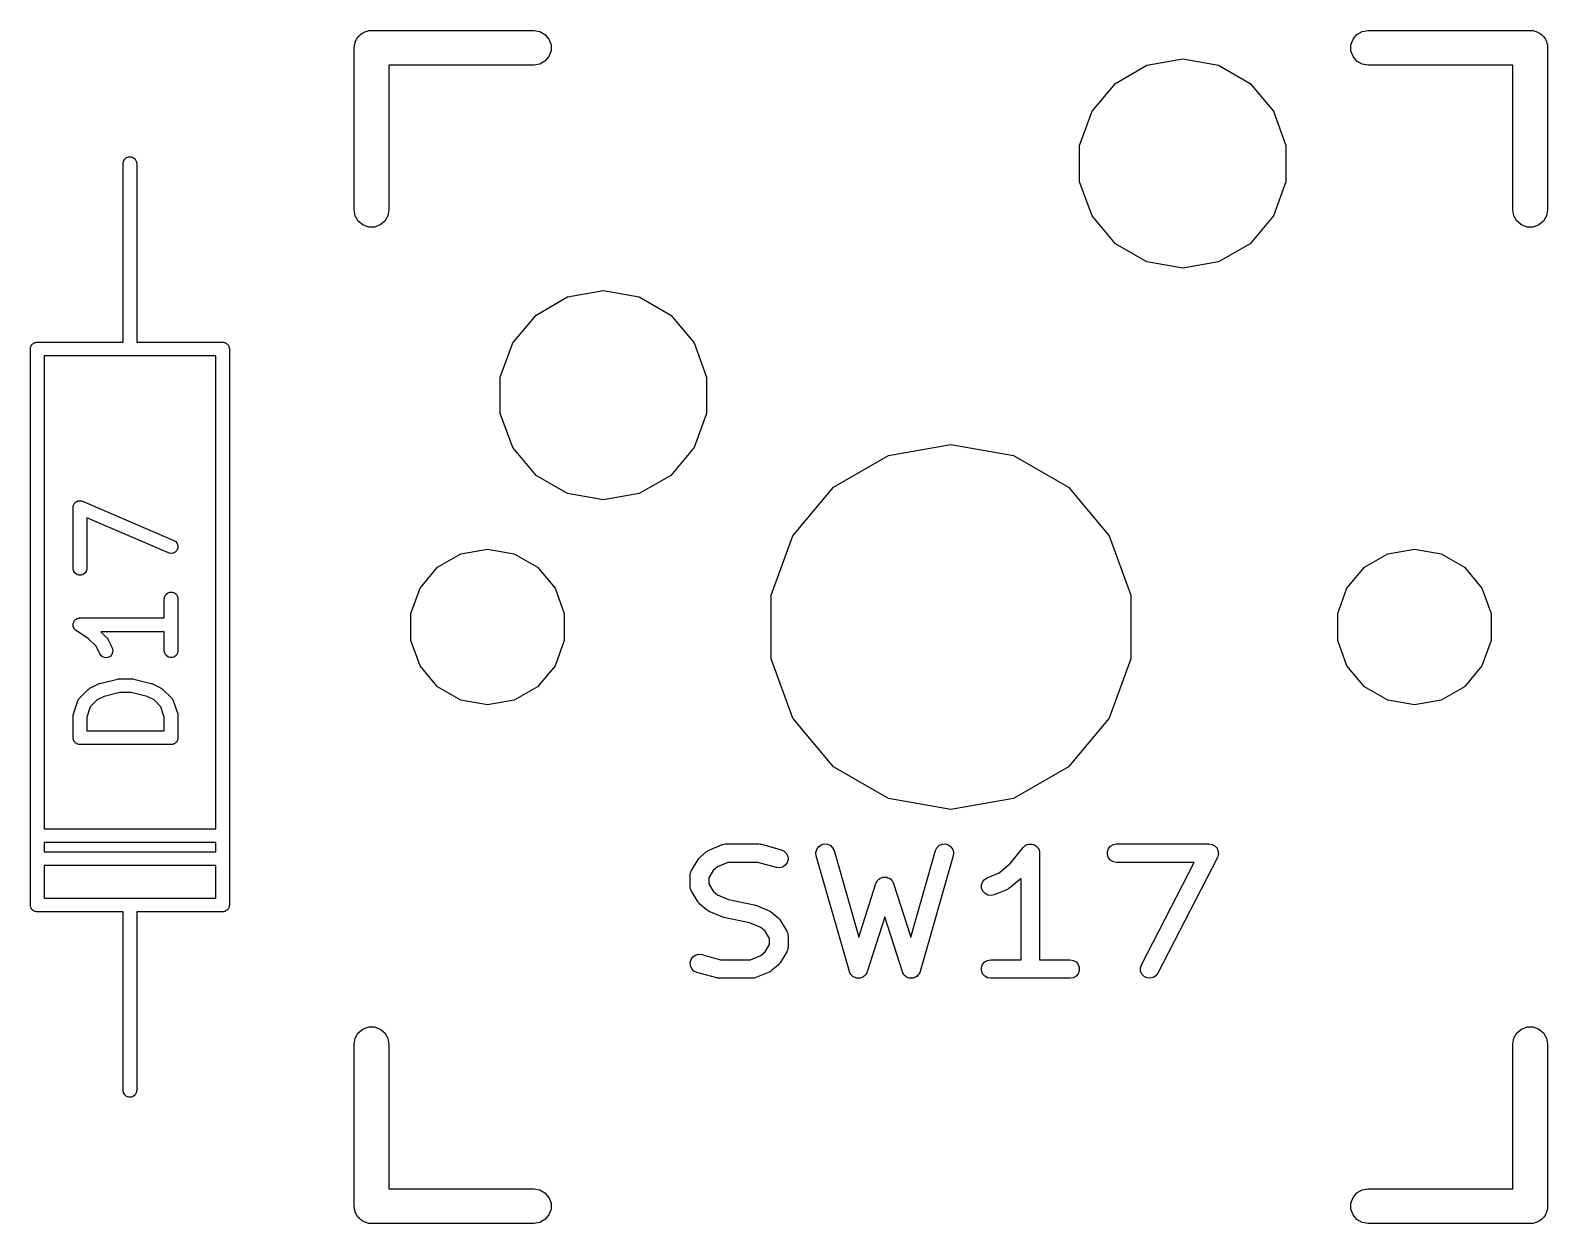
# Model space of a CAD drawing. Extents: x 30 to 168, y -145 to -27.
# Drawn here: x 143.91 to 160.54, y -66.54 to -53.46 of the extents above; entities that cross this region are included whole.
import ezdxf

# ---------------------------------------------------------------- set-up
doc = ezdxf.new("R2010")
doc.units = 0
doc.header["$MEASUREMENT"] = 0
doc.layers.add('BLACK', color=7, linetype='CONTINUOUS')

msp = doc.modelspace()

# ---------------------------------------------------------------- linework, layer by layer
at = {"layer": 'Black'}
for p, q in [((147.485, -53.5547), (147.496, -53.542)), ((147.496, -53.542), (147.504, -53.5275)), ((147.504, -53.5275), (147.517, -53.5168)), ((147.517, -53.5168), (147.528, -53.5041)), ((147.528, -53.5041), (147.542, -53.4957)), ((147.542, -53.4957), (147.555, -53.485)), ((147.555, -53.485), (147.57, -53.4793)), ((147.57, -53.4793), (147.585, -53.471)), ((147.585, -53.471), (147.601, -53.4681)), ((147.601, -53.4681), (147.617, -53.4624)), ((147.617, -53.4624), (147.634, -53.4624)), ((147.634, -53.4624), (147.65, -53.4595)), ((147.65, -53.4595), (149.428, -53.4595)), ((149.428, -53.4595), (149.493, -53.471)), ((149.493, -53.471), (149.55, -53.5041)), ((149.55, -53.5041), (149.593, -53.5547)), ((158.407, -53.5547), (158.45, -53.5041)), ((158.45, -53.5041), (158.507, -53.471)), ((158.507, -53.471), (158.572, -53.4595)), ((158.572, -53.4595), (160.35, -53.4595)), ((160.35, -53.4595), (160.366, -53.4624)), ((160.366, -53.4624), (160.383, -53.4624)), ((160.383, -53.4624), (160.399, -53.4681)), ((160.399, -53.4681), (160.415, -53.471)), ((160.415, -53.471), (160.43, -53.4793)), ((160.43, -53.4793), (160.445, -53.485)), ((160.445, -53.485), (160.458, -53.4957)), ((160.458, -53.4957), (160.472, -53.5041)), ((160.472, -53.5041), (160.483, -53.5168)), ((160.483, -53.5168), (160.496, -53.5275)), ((160.496, -53.5275), (160.504, -53.542)), ((160.504, -53.542), (160.515, -53.5547)), ((147.459, -53.65), (147.462, -53.6336)), ((147.459, -55.428), (147.459, -53.65)), ((147.462, -53.6169), (147.468, -53.6013)), ((147.462, -53.6336), (147.462, -53.6169)), ((147.468, -53.6013), (147.471, -53.5848)), ((147.471, -53.5848), (147.479, -53.5704)), ((147.479, -53.5704), (147.485, -53.5547)), ((149.593, -53.5547), (149.616, -53.6169)), ((149.616, -53.6831), (149.593, -53.7452)), ((149.616, -53.6169), (149.616, -53.6831)), ((158.384, -53.6169), (158.407, -53.5547)), ((158.384, -53.6831), (158.384, -53.6169)), ((158.407, -53.7452), (158.384, -53.6831)), ((160.515, -53.5547), (160.521, -53.5704)), ((160.521, -53.5704), (160.529, -53.5848)), ((160.529, -53.5848), (160.532, -53.6013)), ((160.532, -53.6013), (160.538, -53.6169)), ((160.538, -53.6169), (160.538, -53.6336)), ((160.538, -53.6336), (160.54, -53.65)), ((160.54, -53.65), (160.54, -55.428)), ((149.428, -53.8405), (147.84, -53.8405)), ((147.84, -53.8405), (147.84, -55.428)), ((149.493, -53.829), (149.428, -53.8405)), ((149.55, -53.7959), (149.493, -53.829)), ((149.593, -53.7452), (149.55, -53.7959)), ((155.802, -54.0411), (156.148, -53.8418)), ((156.148, -53.8418), (156.54, -53.7726)), ((156.54, -53.7726), (156.932, -53.8418)), ((156.932, -53.8418), (157.278, -54.0411)), ((158.45, -53.7959), (158.407, -53.7452)), ((158.507, -53.829), (158.45, -53.7959)), ((158.572, -53.8405), (158.507, -53.829)), ((160.159, -53.8405), (158.572, -53.8405)), ((160.159, -55.428), (160.159, -53.8405)), ((155.546, -54.3463), (155.802, -54.0411)), ((157.278, -54.0411), (157.534, -54.3463)), ((155.41, -54.7208), (155.546, -54.3463)), ((157.534, -54.3463), (157.67, -54.7208)), ((144.93, -54.8943), (144.943, -54.8718)), ((144.943, -54.8718), (144.963, -54.855)), ((144.963, -54.855), (144.987, -54.8461)), ((144.987, -54.8461), (145.013, -54.8461)), ((145.013, -54.8461), (145.037, -54.855)), ((145.037, -54.855), (145.057, -54.8718)), ((145.057, -54.8718), (145.07, -54.8943)), ((155.41, -55.1192), (155.41, -54.7208)), ((157.67, -54.7208), (157.67, -55.1192)), ((144.925, -54.92), (144.93, -54.8943)), ((144.925, -56.19), (144.925, -54.92)), ((145.07, -54.8943), (145.075, -54.92)), ((145.075, -54.92), (145.075, -56.19)), ((155.546, -55.4937), (155.41, -55.1192)), ((157.67, -55.1192), (157.534, -55.4937)), ((147.471, -55.4932), (147.459, -55.428)), ((147.504, -55.5505), (147.471, -55.4932)), ((147.829, -55.4932), (147.796, -55.5505)), ((147.84, -55.428), (147.829, -55.4932)), ((155.802, -55.7989), (155.546, -55.4937)), ((157.534, -55.4937), (157.278, -55.7989)), ((160.171, -55.4932), (160.159, -55.428)), ((160.204, -55.5505), (160.171, -55.4932)), ((160.529, -55.4932), (160.496, -55.5505)), ((160.54, -55.428), (160.529, -55.4932)), ((147.555, -55.593), (147.504, -55.5505)), ((147.617, -55.6156), (147.555, -55.593)), ((147.683, -55.6156), (147.617, -55.6156)), ((147.745, -55.593), (147.683, -55.6156)), ((147.796, -55.5505), (147.745, -55.593)), ((160.255, -55.593), (160.204, -55.5505)), ((160.317, -55.6156), (160.255, -55.593)), ((160.383, -55.6156), (160.317, -55.6156)), ((160.445, -55.593), (160.383, -55.6156)), ((160.496, -55.5505), (160.445, -55.593)), ((156.148, -55.9982), (155.802, -55.7989)), ((157.278, -55.7989), (156.932, -55.9982)), ((156.54, -56.0674), (156.148, -55.9982)), ((156.932, -55.9982), (156.54, -56.0674)), ((144.925, -56.877), (144.925, -56.19)), ((145.075, -56.19), (145.075, -56.877)), ((149.798, -56.3818), (150.19, -56.3126)), ((150.19, -56.3126), (150.582, -56.3818)), ((149.452, -56.5811), (149.798, -56.3818)), ((150.582, -56.3818), (150.928, -56.5811)), ((149.196, -56.8863), (149.452, -56.5811)), ((150.928, -56.5811), (151.184, -56.8863)), ((143.978, -56.8781), (143.984, -56.877)), ((143.984, -56.877), (144.925, -56.877)), ((145.075, -56.877), (146.016, -56.877)), ((146.016, -56.877), (146.022, -56.8781)), ((143.909, -56.952), (143.91, -56.9455)), ((143.909, -63.048), (143.909, -56.952)), ((143.91, -56.939), (143.912, -56.9328)), ((143.91, -56.9455), (143.91, -56.939)), ((143.912, -56.9328), (143.914, -56.9263)), ((143.914, -56.9263), (143.917, -56.9207)), ((143.917, -56.9207), (143.919, -56.9145)), ((143.919, -56.9145), (143.923, -56.9095)), ((143.923, -56.9095), (143.927, -56.9038)), ((143.927, -56.9038), (143.932, -56.8996)), ((143.932, -56.8996), (143.936, -56.8945)), ((143.936, -56.8945), (143.941, -56.8913)), ((143.941, -56.8913), (143.946, -56.887)), ((143.946, -56.887), (143.953, -56.8848)), ((143.953, -56.8848), (143.958, -56.8815)), ((143.958, -56.8815), (143.965, -56.8804)), ((143.965, -56.8804), (143.971, -56.8781)), ((143.971, -56.8781), (143.978, -56.8781)), ((145, -57.027), (144.059, -57.027)), ((144.059, -57.027), (144.059, -62.211)), ((145.941, -57.027), (145, -57.027)), ((145.941, -62.211), (145.941, -57.027)), ((146.022, -56.8781), (146.029, -56.8781)), ((146.029, -56.8781), (146.035, -56.8804)), ((146.035, -56.8804), (146.042, -56.8815)), ((146.042, -56.8815), (146.047, -56.8848)), ((146.047, -56.8848), (146.053, -56.887)), ((146.053, -56.887), (146.059, -56.8913)), ((146.059, -56.8913), (146.064, -56.8945)), ((146.064, -56.8945), (146.068, -56.8996)), ((146.068, -56.8996), (146.073, -56.9038)), ((146.073, -56.9038), (146.077, -56.9095)), ((146.077, -56.9095), (146.081, -56.9145)), ((146.081, -56.9145), (146.083, -56.9207)), ((146.083, -56.9207), (146.086, -56.9263)), ((146.086, -56.9263), (146.088, -56.9328)), ((146.088, -56.9328), (146.09, -56.939)), ((146.09, -56.939), (146.09, -56.9455)), ((146.09, -56.9455), (146.091, -56.952)), ((146.091, -56.952), (146.091, -63.048)), ((149.06, -57.2608), (149.196, -56.8863)), ((151.184, -56.8863), (151.32, -57.2608)), ((149.06, -57.6592), (149.06, -57.2608)), ((151.32, -57.2608), (151.32, -57.6592)), ((149.196, -58.0337), (149.06, -57.6592)), ((151.32, -57.6592), (151.184, -58.0337)), ((149.452, -58.3389), (149.196, -58.0337)), ((151.184, -58.0337), (150.928, -58.3389)), ((153.315, -58.1192), (154, -57.9985)), ((154, -57.9985), (154.685, -58.1192)), ((152.713, -58.4667), (153.315, -58.1192)), ((154.685, -58.1192), (155.287, -58.4667)), ((149.798, -58.5382), (149.452, -58.3389)), ((150.928, -58.3389), (150.582, -58.5382)), ((150.19, -58.6074), (149.798, -58.5382)), ((150.582, -58.5382), (150.19, -58.6074)), ((152.267, -58.9992), (152.713, -58.4667)), ((155.287, -58.4667), (155.733, -58.9992)), ((144.377, -58.6905), (144.379, -58.682)), ((144.377, -59.3571), (144.377, -58.6905)), ((144.379, -58.6734), (144.381, -58.6692)), ((144.379, -58.682), (144.379, -58.6734)), ((144.381, -58.6692), (144.382, -58.6648)), ((144.382, -58.6648), (144.386, -58.6573)), ((144.386, -58.6573), (144.39, -58.6494)), ((144.39, -58.6494), (144.393, -58.6461)), ((144.393, -58.6461), (144.395, -58.6423)), ((144.395, -58.6423), (144.402, -58.6367)), ((144.402, -58.6367), (144.407, -58.6304)), ((144.407, -58.6304), (144.411, -58.6284)), ((144.411, -58.6284), (144.415, -58.6255)), ((144.415, -58.6255), (144.423, -58.6226)), ((144.423, -58.6226), (144.431, -58.6187)), ((144.431, -58.6187), (144.435, -58.6181)), ((144.435, -58.6181), (144.439, -58.6166)), ((144.439, -58.6166), (144.448, -58.6166)), ((144.448, -58.6166), (144.457, -58.6156)), ((144.457, -58.6156), (144.461, -58.6166)), ((144.461, -58.6166), (144.465, -58.6166)), ((144.465, -58.6166), (144.474, -58.6196)), ((144.474, -58.6196), (144.482, -58.6215)), ((144.482, -58.6215), (145.482, -59.0501)), ((145.423, -59.188), (144.527, -58.8042)), ((144.527, -58.8042), (144.527, -59.3571)), ((152.029, -59.6524), (152.267, -58.9992)), ((155.733, -58.9992), (155.971, -59.6524)), ((145.448, -59.1939), (145.423, -59.188)), ((145.474, -59.1908), (145.448, -59.1939)), ((145.497, -59.1791), (145.474, -59.1908)), ((145.482, -59.0501), (145.504, -59.0644)), ((145.515, -59.1601), (145.497, -59.1791)), ((145.504, -59.0644), (145.519, -59.0852)), ((145.525, -59.1362), (145.515, -59.1601)), ((145.519, -59.0852), (145.527, -59.1102)), ((145.527, -59.1102), (145.525, -59.1362)), ((148.371, -59.3457), (148.628, -59.1974)), ((148.628, -59.1974), (148.92, -59.1458)), ((148.92, -59.1458), (149.212, -59.1974)), ((149.212, -59.1974), (149.469, -59.3457)), ((158.531, -59.3457), (158.788, -59.1974)), ((158.788, -59.1974), (159.08, -59.1458)), ((159.08, -59.1458), (159.372, -59.1974)), ((159.372, -59.1974), (159.629, -59.3457)), ((144.382, -59.3828), (144.377, -59.3571)), ((144.527, -59.3571), (144.523, -59.3828)), ((148.18, -59.5729), (148.371, -59.3457)), ((149.469, -59.3457), (149.66, -59.5729)), ((158.34, -59.5729), (158.531, -59.3457)), ((159.629, -59.3457), (159.82, -59.5729)), ((144.395, -59.4054), (144.382, -59.3828)), ((144.415, -59.4221), (144.395, -59.4054)), ((144.439, -59.431), (144.415, -59.4221)), ((144.465, -59.431), (144.439, -59.431)), ((144.49, -59.4221), (144.465, -59.431)), ((144.51, -59.4054), (144.49, -59.4221)), ((144.523, -59.3828), (144.51, -59.4054)), ((145.377, -59.6905), (145.382, -59.6648)), ((145.377, -59.9012), (145.377, -59.6905)), ((145.382, -59.6648), (145.395, -59.6423)), ((145.395, -59.6423), (145.415, -59.6255)), ((145.415, -59.6255), (145.439, -59.6166)), ((145.439, -59.6166), (145.465, -59.6166)), ((145.465, -59.6166), (145.49, -59.6255)), ((145.49, -59.6255), (145.51, -59.6423)), ((145.51, -59.6423), (145.523, -59.6648)), ((145.523, -59.6648), (145.527, -59.6905)), ((145.527, -59.6905), (145.527, -60.2619)), ((148.079, -59.8517), (148.18, -59.5729)), ((149.66, -59.5729), (149.761, -59.8517)), ((152.029, -60.3476), (152.029, -59.6524)), ((155.971, -59.6524), (155.971, -60.3476)), ((158.239, -59.8517), (158.34, -59.5729)), ((159.82, -59.5729), (159.921, -59.8517)), ((148.079, -60.1483), (148.079, -59.8517)), ((149.761, -59.8517), (149.761, -60.1483)), ((158.239, -60.1483), (158.239, -59.8517)), ((159.921, -59.8517), (159.921, -60.1483)), ((144.378, -59.9714), (144.379, -59.9673)), ((144.379, -59.9803), (144.378, -59.9714)), ((144.379, -59.9632), (144.382, -59.9548)), ((144.379, -59.9673), (144.379, -59.9632)), ((144.379, -59.9892), (144.379, -59.9803)), ((144.38, -59.9931), (144.379, -59.9892)), ((144.38, -59.9973), (144.38, -59.9931)), ((144.384, -60.0053), (144.38, -59.9973)), ((144.382, -59.9548), (144.384, -59.9461)), ((144.384, -59.9461), (144.386, -59.9426)), ((144.387, -60.0137), (144.384, -60.0053)), ((144.386, -59.9426), (144.387, -59.9387)), ((144.387, -59.9387), (144.393, -59.9318)), ((144.39, -60.0169), (144.387, -60.0137)), ((144.392, -60.0206), (144.39, -60.0169)), ((144.398, -60.0268), (144.392, -60.0206)), ((144.393, -59.9318), (144.398, -59.9244)), ((144.398, -59.9244), (144.402, -59.9219)), ((144.404, -60.0336), (144.398, -60.0268)), ((144.402, -59.9219), (144.404, -59.9187)), ((144.404, -59.9187), (144.412, -59.9143)), ((144.408, -60.0357), (144.404, -60.0336)), ((144.411, -60.0386), (144.408, -60.0357)), ((144.412, -59.9143), (144.419, -59.909)), ((144.419, -59.909), (144.423, -59.9078)), ((144.423, -59.9078), (144.427, -59.9057)), ((144.427, -59.9057), (144.436, -59.9042)), ((144.436, -59.9042), (144.444, -59.9016)), ((144.444, -59.9016), (144.448, -59.9019)), ((144.448, -59.9019), (144.452, -59.9012)), ((144.452, -59.9012), (145.377, -59.9012)), ((144.547, -60.1297), (144.411, -60.0386)), ((144.629, -60.2111), (144.547, -60.1297)), ((145.377, -60.0512), (144.681, -60.0512)), ((144.681, -60.0512), (144.744, -60.1136)), ((144.744, -60.1136), (144.75, -60.1235)), ((144.75, -60.1235), (144.758, -60.1331)), ((144.758, -60.1331), (144.805, -60.2284)), ((145.377, -60.2619), (145.377, -60.0512)), ((148.18, -60.4271), (148.079, -60.1483)), ((149.761, -60.1483), (149.66, -60.4271)), ((158.34, -60.4271), (158.239, -60.1483)), ((159.921, -60.1483), (159.82, -60.4271)), ((144.671, -60.2954), (144.629, -60.2111)), ((144.687, -60.3164), (144.671, -60.2954)), ((144.708, -60.3307), (144.687, -60.3164)), ((144.734, -60.3368), (144.708, -60.3307)), ((144.759, -60.3338), (144.734, -60.3368)), ((144.783, -60.3221), (144.759, -60.3338)), ((144.801, -60.3032), (144.783, -60.3221)), ((144.811, -60.2793), (144.801, -60.3032)), ((144.805, -60.2284), (144.813, -60.2533)), ((144.813, -60.2533), (144.811, -60.2793)), ((145.382, -60.2876), (145.377, -60.2619)), ((145.395, -60.3101), (145.382, -60.2876)), ((145.415, -60.3269), (145.395, -60.3101)), ((145.439, -60.3358), (145.415, -60.3269)), ((145.465, -60.3358), (145.439, -60.3358)), ((145.49, -60.3269), (145.465, -60.3358)), ((145.51, -60.3101), (145.49, -60.3269)), ((145.523, -60.2876), (145.51, -60.3101)), ((145.527, -60.2619), (145.523, -60.2876)), ((152.267, -61.0008), (152.029, -60.3476)), ((155.971, -60.3476), (155.733, -61.0008)), ((148.371, -60.6543), (148.18, -60.4271)), ((149.66, -60.4271), (149.469, -60.6543)), ((158.531, -60.6543), (158.34, -60.4271)), ((159.82, -60.4271), (159.629, -60.6543)), ((144.447, -60.7803), (144.542, -60.6851)), ((144.542, -60.6851), (144.552, -60.6782)), ((144.552, -60.6782), (144.562, -60.671)), ((144.562, -60.671), (144.657, -60.6234)), ((144.657, -60.6234), (144.665, -60.6211)), ((144.665, -60.6211), (144.672, -60.6177)), ((144.672, -60.6177), (144.863, -60.5701)), ((144.863, -60.5701), (144.872, -60.5694)), ((144.872, -60.5694), (144.881, -60.5679)), ((144.881, -60.5679), (145.024, -60.5679)), ((145.024, -60.5679), (145.033, -60.5694)), ((145.033, -60.5694), (145.042, -60.5701)), ((145.042, -60.5701), (145.232, -60.6177)), ((145.232, -60.6177), (145.24, -60.6211)), ((145.24, -60.6211), (145.248, -60.6234)), ((145.248, -60.6234), (145.343, -60.671)), ((145.343, -60.671), (145.353, -60.6782)), ((145.353, -60.6782), (145.363, -60.6851)), ((145.363, -60.6851), (145.458, -60.7803)), ((148.628, -60.8026), (148.371, -60.6543)), ((149.469, -60.6543), (149.212, -60.8026)), ((158.788, -60.8026), (158.531, -60.6543)), ((159.629, -60.6543), (159.372, -60.8026)), ((144.381, -60.9525), (144.429, -60.8096)), ((144.429, -60.8096), (144.431, -60.8058)), ((144.431, -60.8058), (144.432, -60.8016)), ((144.432, -60.8016), (144.437, -60.7944)), ((144.437, -60.7944), (144.441, -60.7867)), ((144.441, -60.7867), (144.444, -60.7838)), ((144.444, -60.7838), (144.447, -60.7803)), ((144.64, -60.7997), (144.566, -60.8738)), ((144.717, -60.7612), (144.64, -60.7997)), ((144.89, -60.7179), (144.717, -60.7612)), ((145.015, -60.7179), (144.89, -60.7179)), ((145.188, -60.7612), (145.015, -60.7179)), ((145.265, -60.7997), (145.188, -60.7612)), ((145.339, -60.8738), (145.265, -60.7997)), ((145.458, -60.7803), (145.46, -60.7838)), ((145.46, -60.7838), (145.464, -60.7867)), ((145.464, -60.7867), (145.468, -60.7944)), ((145.468, -60.7944), (145.473, -60.8016)), ((145.473, -60.8016), (145.474, -60.8058)), ((145.474, -60.8058), (145.476, -60.8096)), ((145.476, -60.8096), (145.524, -60.9525)), ((148.92, -60.8541), (148.628, -60.8026)), ((149.212, -60.8026), (148.92, -60.8541)), ((159.08, -60.8541), (158.788, -60.8026)), ((159.372, -60.8026), (159.08, -60.8541)), ((144.377, -60.9762), (144.379, -60.9643)), ((144.377, -61.2143), (144.377, -60.9762)), ((144.379, -60.9643), (144.381, -60.9525)), ((144.566, -60.8738), (144.527, -60.9884)), ((144.527, -60.9884), (144.527, -61.1393)), ((145.377, -60.9884), (145.339, -60.8738)), ((145.377, -61.1393), (145.377, -60.9884)), ((145.524, -60.9525), (145.525, -60.9643)), ((145.525, -60.9643), (145.527, -60.9762)), ((145.527, -60.9762), (145.527, -61.2143)), ((152.713, -61.5332), (152.267, -61.0008)), ((155.733, -61.0008), (155.287, -61.5332)), ((144.527, -61.1393), (145.377, -61.1393)), ((144.379, -61.2207), (144.377, -61.2143)), ((144.379, -61.2273), (144.379, -61.2207)), ((144.381, -61.2335), (144.379, -61.2273)), ((144.382, -61.2399), (144.381, -61.2335)), ((144.385, -61.2456), (144.382, -61.2399)), ((144.387, -61.2518), (144.385, -61.2456)), ((144.392, -61.2568), (144.387, -61.2518)), ((144.395, -61.2625), (144.392, -61.2568)), ((144.4, -61.2667), (144.395, -61.2625)), ((144.404, -61.2717), (144.4, -61.2667)), ((144.41, -61.275), (144.404, -61.2717)), ((144.415, -61.2792), (144.41, -61.275)), ((144.421, -61.2815), (144.415, -61.2792)), ((144.427, -61.2848), (144.421, -61.2815)), ((144.433, -61.2859), (144.427, -61.2848)), ((144.439, -61.2881), (144.433, -61.2859)), ((144.446, -61.2881), (144.439, -61.2881)), ((144.452, -61.2893), (144.446, -61.2881)), ((145.452, -61.2893), (144.452, -61.2893)), ((145.459, -61.2881), (145.452, -61.2893)), ((145.465, -61.2881), (145.459, -61.2881)), ((145.472, -61.2859), (145.465, -61.2881)), ((145.478, -61.2848), (145.472, -61.2859)), ((145.484, -61.2815), (145.478, -61.2848)), ((145.49, -61.2792), (145.484, -61.2815)), ((145.495, -61.275), (145.49, -61.2792)), ((145.501, -61.2717), (145.495, -61.275)), ((145.505, -61.2667), (145.501, -61.2717)), ((145.51, -61.2625), (145.505, -61.2667)), ((145.513, -61.2568), (145.51, -61.2625)), ((145.517, -61.2518), (145.513, -61.2568)), ((145.52, -61.2456), (145.517, -61.2518)), ((145.523, -61.2399), (145.52, -61.2456)), ((145.524, -61.2335), (145.523, -61.2399)), ((145.526, -61.2273), (145.524, -61.2335)), ((145.527, -61.2143), (145.526, -61.2207)), ((145.526, -61.2207), (145.526, -61.2273)), ((153.315, -61.8808), (152.713, -61.5332)), ((155.287, -61.5332), (154.685, -61.8808)), ((154, -62.0015), (153.315, -61.8808)), ((154.685, -61.8808), (154, -62.0015)), ((144.059, -62.211), (145.941, -62.211)), ((144.059, -62.361), (144.059, -62.465)), ((145.941, -62.361), (144.059, -62.361)), ((145.941, -62.465), (145.941, -62.361)), ((144.059, -62.465), (145.941, -62.465)), ((151.239, -62.5354), (151.25, -62.5224)), ((151.25, -62.5224), (151.322, -62.4619)), ((151.322, -62.4619), (151.336, -62.4544)), ((151.336, -62.4544), (151.348, -62.4462)), ((151.348, -62.4462), (151.493, -62.3857)), ((151.493, -62.3857), (151.496, -62.3852)), ((151.496, -62.3852), (151.498, -62.3841)), ((151.498, -62.3841), (151.513, -62.3814)), ((151.513, -62.3814), (151.528, -62.378)), ((151.528, -62.378), (151.53, -62.3783)), ((151.53, -62.3783), (151.533, -62.3779)), ((151.533, -62.3779), (151.895, -62.3779)), ((151.895, -62.3779), (151.909, -62.3803)), ((151.909, -62.3803), (151.923, -62.3816)), ((151.923, -62.3816), (152.14, -62.4421)), ((152.14, -62.4421), (152.172, -62.4573)), ((152.172, -62.4573), (152.197, -62.4825)), ((152.197, -62.4825), (152.212, -62.5146)), ((152.212, -62.5146), (152.214, -62.5498)), ((152.52, -62.4723), (152.528, -62.4381)), ((152.523, -62.5074), (152.52, -62.4723)), ((152.886, -63.7774), (152.523, -62.5074)), ((152.528, -62.4381), (152.548, -62.4089)), ((152.548, -62.4089), (152.577, -62.3882)), ((152.577, -62.3882), (152.611, -62.3785)), ((152.611, -62.3785), (152.646, -62.381)), ((152.646, -62.381), (152.678, -62.3953)), ((152.678, -62.3953), (152.703, -62.4199)), ((152.703, -62.4199), (152.719, -62.4516)), ((152.719, -62.4516), (152.99, -63.399)), ((153.559, -63.399), (153.83, -62.4516)), ((154.025, -62.5074), (153.662, -63.7774)), ((153.83, -62.4516), (153.845, -62.4199)), ((153.845, -62.4199), (153.871, -62.3953)), ((153.871, -62.3953), (153.903, -62.381)), ((153.903, -62.381), (153.938, -62.3785)), ((153.938, -62.3785), (153.972, -62.3882)), ((153.972, -62.3882), (154, -62.4089)), ((154, -62.4089), (154.02, -62.4381)), ((154.02, -62.4381), (154.029, -62.4723)), ((154.029, -62.4723), (154.025, -62.5074)), ((154.653, -62.5895), (154.792, -62.4161)), ((154.792, -62.4153), (154.793, -62.4142)), ((154.792, -62.4161), (154.792, -62.4153)), ((154.793, -62.4142), (154.806, -62.4036)), ((154.806, -62.4036), (154.818, -62.3927)), ((154.818, -62.3927), (154.819, -62.3923)), ((154.819, -62.3923), (154.82, -62.3915)), ((154.82, -62.3915), (154.836, -62.3859)), ((154.836, -62.3859), (154.851, -62.3799)), ((154.851, -62.3799), (154.852, -62.3799)), ((154.852, -62.3799), (154.853, -62.3795)), ((154.853, -62.3795), (154.87, -62.3795)), ((154.87, -62.3795), (154.886, -62.3791)), ((154.886, -62.3791), (154.887, -62.3795)), ((154.887, -62.3795), (154.888, -62.3795)), ((154.888, -62.3795), (154.904, -62.3851)), ((154.904, -62.3851), (154.92, -62.3904)), ((154.92, -62.3904), (154.921, -62.3911)), ((154.921, -62.3911), (154.922, -62.3915)), ((154.922, -62.3915), (154.934, -62.4021)), ((154.934, -62.4021), (154.947, -62.4124)), ((154.947, -62.4124), (154.948, -62.4134)), ((154.948, -62.4134), (154.949, -62.4142)), ((154.949, -62.4142), (154.957, -62.4285)), ((154.957, -62.4285), (154.965, -62.4426)), ((154.965, -62.4426), (154.966, -62.4437)), ((154.966, -62.4437), (154.966, -62.4448)), ((154.966, -62.4448), (154.969, -62.461)), ((154.969, -62.461), (154.972, -62.4771)), ((154.972, -62.4771), (154.972, -62.4783)), ((154.972, -62.4783), (154.972, -62.4795)), ((154.972, -62.4795), (154.972, -63.6479)), ((155.714, -62.4619), (155.726, -62.4287)), ((155.714, -62.4972), (155.714, -62.4619)), ((155.726, -62.5303), (155.714, -62.4972)), ((155.726, -62.4287), (155.749, -62.4017)), ((155.749, -62.5574), (155.726, -62.5303)), ((155.749, -62.4017), (155.78, -62.3841)), ((155.78, -62.3841), (155.814, -62.3779)), ((155.814, -62.3779), (156.83, -62.3779)), ((156.921, -62.526), (156.267, -63.796)), ((156.83, -62.3779), (156.845, -62.3806)), ((156.845, -62.3806), (156.86, -62.3825)), ((156.86, -62.3825), (156.863, -62.3836)), ((156.863, -62.3836), (156.865, -62.3841)), ((156.865, -62.3841), (156.878, -62.3917)), ((156.878, -62.3917), (156.892, -62.3986)), ((156.892, -62.3986), (156.893, -62.4004)), ((156.893, -62.4004), (156.896, -62.4017)), ((156.896, -62.4017), (156.905, -62.4134)), ((156.905, -62.4134), (156.916, -62.4245)), ((156.916, -62.4245), (156.917, -62.4268)), ((156.917, -62.4268), (156.918, -62.4287)), ((156.918, -62.4287), (156.923, -62.443)), ((156.925, -62.5115), (156.921, -62.526)), ((156.923, -62.443), (156.929, -62.457)), ((156.93, -62.4972), (156.925, -62.5115)), ((156.929, -62.457), (156.929, -62.4595)), ((156.929, -62.4595), (156.93, -62.4619)), ((156.93, -62.4619), (156.93, -62.4771)), ((156.93, -62.4771), (156.931, -62.4923)), ((156.931, -62.4923), (156.93, -62.4947)), ((156.93, -62.4947), (156.93, -62.4972)), ((145.941, -62.615), (144.059, -62.615)), ((144.059, -62.615), (144.059, -62.973)), ((145.941, -62.973), (145.941, -62.615)), ((151.143, -62.7021), (151.145, -62.6946)), ((151.145, -62.6946), (151.147, -62.6867)), ((151.147, -62.6867), (151.152, -62.6782)), ((151.152, -62.6782), (151.155, -62.6692)), ((151.155, -62.6692), (151.228, -62.5482)), ((151.228, -62.5482), (151.239, -62.5354)), ((151.393, -62.6675), (151.344, -62.7496)), ((151.441, -62.6279), (151.393, -62.6675)), ((151.553, -62.5811), (151.441, -62.6279)), ((151.882, -62.5811), (151.553, -62.5811)), ((152.086, -62.6379), (151.882, -62.5811)), ((152.121, -62.6413), (152.086, -62.6379)), ((152.155, -62.6325), (152.121, -62.6413)), ((152.184, -62.6125), (152.155, -62.6325)), ((152.205, -62.5838), (152.184, -62.6125)), ((152.214, -62.5498), (152.205, -62.5838)), ((154.396, -62.7486), (154.527, -62.694)), ((154.527, -62.694), (154.653, -62.5895)), ((155.78, -62.575), (155.749, -62.5574)), ((155.814, -62.5811), (155.78, -62.575)), ((156.664, -62.5811), (155.814, -62.5811)), ((156.087, -63.7031), (156.664, -62.5811)), ((151.141, -62.7214), (151.142, -62.7118)), ((151.141, -62.8424), (151.141, -62.7214)), ((151.142, -62.852), (151.141, -62.8424)), ((151.142, -62.7118), (151.143, -62.7021)), ((151.143, -62.8617), (151.142, -62.852)), ((151.145, -62.8692), (151.143, -62.8617)), ((151.344, -62.7496), (151.344, -62.8142)), ((151.344, -62.8142), (151.393, -62.8963)), ((152.99, -63.399), (153.178, -62.8114)), ((153.178, -62.8114), (153.179, -62.8078)), ((153.179, -62.8078), (153.18, -62.8039)), ((153.18, -62.8039), (153.188, -62.7923)), ((153.188, -62.7923), (153.194, -62.7802)), ((153.194, -62.7802), (153.197, -62.7775)), ((153.197, -62.7775), (153.199, -62.7741)), ((153.199, -62.7741), (153.21, -62.7657)), ((153.21, -62.7657), (153.22, -62.7565)), ((153.22, -62.7565), (153.224, -62.7549)), ((153.224, -62.7549), (153.227, -62.7525)), ((153.227, -62.7525), (153.24, -62.7483)), ((153.24, -62.7483), (153.253, -62.7431)), ((153.253, -62.7431), (153.257, -62.7429)), ((153.257, -62.7429), (153.261, -62.7417)), ((153.261, -62.7417), (153.274, -62.7422)), ((153.274, -62.7422), (153.288, -62.7417)), ((153.288, -62.7417), (153.292, -62.7429)), ((153.292, -62.7429), (153.296, -62.7431)), ((153.296, -62.7431), (153.309, -62.7483)), ((153.309, -62.7483), (153.322, -62.7525)), ((153.322, -62.7525), (153.325, -62.7549)), ((153.325, -62.7549), (153.329, -62.7565)), ((153.329, -62.7565), (153.339, -62.7657)), ((153.339, -62.7657), (153.349, -62.7741)), ((153.349, -62.7741), (153.352, -62.7775)), ((153.352, -62.7775), (153.355, -62.7802)), ((153.355, -62.7802), (153.361, -62.7923)), ((153.361, -62.7923), (153.368, -62.8039)), ((153.368, -62.8039), (153.369, -62.8078)), ((153.369, -62.8078), (153.371, -62.8114)), ((153.371, -62.8114), (153.559, -63.399)), ((154.335, -62.8293), (154.345, -62.7957)), ((154.336, -62.8646), (154.335, -62.8293)), ((154.35, -62.8971), (154.336, -62.8646)), ((154.345, -62.7957), (154.367, -62.7676)), ((154.367, -62.7676), (154.396, -62.7486)), ((154.646, -62.86), (154.632, -62.8675)), ((154.769, -62.7569), (154.646, -62.86)), ((154.769, -63.6479), (154.769, -62.7569)), ((144.059, -62.973), (145, -62.973)), ((145, -62.973), (145.941, -62.973)), ((151.147, -62.8771), (151.145, -62.8692)), ((151.152, -62.8856), (151.147, -62.8771)), ((151.155, -62.8947), (151.152, -62.8856)), ((151.228, -63.0156), (151.155, -62.8947)), ((151.239, -63.0284), (151.228, -63.0156)), ((151.25, -63.0414), (151.239, -63.0284)), ((151.393, -62.8963), (151.441, -62.9359)), ((151.441, -62.9359), (151.563, -62.9868)), ((151.563, -62.9868), (151.844, -63.0453)), ((154.374, -62.9231), (154.35, -62.8971)), ((154.405, -62.9393), (154.374, -62.9231)), ((154.44, -62.9439), (154.405, -62.9393)), ((154.475, -62.9362), (154.44, -62.9439)), ((154.62, -62.8757), (154.475, -62.9362)), ((154.632, -62.8675), (154.62, -62.8757)), ((143.91, -63.0545), (143.909, -63.048)), ((143.91, -63.061), (143.91, -63.0545)), ((143.912, -63.0672), (143.91, -63.061)), ((143.914, -63.0737), (143.912, -63.0672)), ((143.917, -63.0793), (143.914, -63.0737)), ((143.919, -63.0855), (143.917, -63.0793)), ((143.923, -63.0905), (143.919, -63.0855)), ((143.927, -63.0962), (143.923, -63.0905)), ((143.932, -63.1004), (143.927, -63.0962)), ((143.936, -63.1055), (143.932, -63.1004)), ((143.941, -63.1087), (143.936, -63.1055)), ((143.946, -63.113), (143.941, -63.1087)), ((143.953, -63.1152), (143.946, -63.113)), ((143.958, -63.1185), (143.953, -63.1152)), ((143.965, -63.1196), (143.958, -63.1185)), ((143.971, -63.1219), (143.965, -63.1196)), ((143.978, -63.1219), (143.971, -63.1219)), ((143.984, -63.123), (143.978, -63.1219)), ((144.925, -63.123), (143.984, -63.123)), ((144.925, -63.81), (144.925, -63.123)), ((146.016, -63.123), (145.075, -63.123)), ((145.075, -63.123), (145.075, -63.81)), ((146.022, -63.1219), (146.016, -63.123)), ((146.029, -63.1219), (146.022, -63.1219)), ((146.035, -63.1196), (146.029, -63.1219)), ((146.042, -63.1185), (146.035, -63.1196)), ((146.047, -63.1152), (146.042, -63.1185)), ((146.053, -63.113), (146.047, -63.1152)), ((146.059, -63.1087), (146.053, -63.113)), ((146.064, -63.1055), (146.059, -63.1087)), ((146.068, -63.1004), (146.064, -63.1055)), ((146.073, -63.0962), (146.068, -63.1004)), ((146.077, -63.0905), (146.073, -63.0962)), ((146.081, -63.0855), (146.077, -63.0905)), ((146.083, -63.0793), (146.081, -63.0855)), ((146.086, -63.0737), (146.083, -63.0793)), ((146.088, -63.0672), (146.086, -63.0737)), ((146.09, -63.061), (146.088, -63.0672)), ((146.091, -63.048), (146.09, -63.0545)), ((146.09, -63.0545), (146.09, -63.061)), ((151.322, -63.1019), (151.25, -63.0414)), ((151.336, -63.1094), (151.322, -63.1019)), ((151.348, -63.1176), (151.336, -63.1094)), ((151.493, -63.1781), (151.348, -63.1176)), ((151.503, -63.1802), (151.493, -63.1781)), ((151.512, -63.1837), (151.503, -63.1802)), ((151.793, -63.2423), (151.512, -63.1837)), ((151.844, -63.0453), (151.853, -63.0489)), ((151.853, -63.0489), (151.862, -63.051)), ((151.862, -63.051), (152.007, -63.1115)), ((152.007, -63.1115), (152.02, -63.1196)), ((152.02, -63.1196), (152.033, -63.1272)), ((152.033, -63.1272), (152.106, -63.1877)), ((152.106, -63.1877), (152.117, -63.2006)), ((153.274, -63.1757), (153.081, -63.7805)), ((153.468, -63.7805), (153.274, -63.1757)), ((151.915, -63.2931), (151.793, -63.2423)), ((151.962, -63.3327), (151.915, -63.2931)), ((152.012, -63.4148), (151.962, -63.3327)), ((152.117, -63.2006), (152.128, -63.2134)), ((152.128, -63.2134), (152.2, -63.3344)), ((152.2, -63.3344), (152.204, -63.3435)), ((152.204, -63.3435), (152.209, -63.3519)), ((152.209, -63.3519), (152.21, -63.3598)), ((152.21, -63.3598), (152.213, -63.3673)), ((151.962, -63.5615), (152.012, -63.4795)), ((152.012, -63.4795), (152.012, -63.4148)), ((152.213, -63.5269), (152.21, -63.5344)), ((152.213, -63.3673), (152.213, -63.3771)), ((152.213, -63.3771), (152.215, -63.3867)), ((152.215, -63.5076), (152.213, -63.5172)), ((152.213, -63.5172), (152.213, -63.5269)), ((152.215, -63.3867), (152.215, -63.5076)), ((151.141, -63.6793), (151.151, -63.6453)), ((151.144, -63.7144), (151.141, -63.6793)), ((151.151, -63.6453), (151.171, -63.6166)), ((151.171, -63.6166), (151.2, -63.5966)), ((151.2, -63.5966), (151.234, -63.5878)), ((151.234, -63.5878), (151.269, -63.5912)), ((151.269, -63.5912), (151.474, -63.6479)), ((151.474, -63.6479), (151.803, -63.6479)), ((151.803, -63.6479), (151.915, -63.6012)), ((151.915, -63.6012), (151.962, -63.5615)), ((152.117, -63.6937), (152.106, -63.7066)), ((152.128, -63.6808), (152.117, -63.6937)), ((152.2, -63.5599), (152.128, -63.6808)), ((152.204, -63.5508), (152.2, -63.5599)), ((152.209, -63.5424), (152.204, -63.5508)), ((152.21, -63.5344), (152.209, -63.5424)), ((154.347, -63.6987), (154.37, -63.6717)), ((154.37, -63.6717), (154.401, -63.6541)), ((154.401, -63.6541), (154.435, -63.6479)), ((154.435, -63.6479), (154.769, -63.6479)), ((154.972, -63.6479), (155.306, -63.6479)), ((155.306, -63.6479), (155.341, -63.6541)), ((155.341, -63.6541), (155.372, -63.6717)), ((155.372, -63.6717), (155.394, -63.6987)), ((144.925, -65.08), (144.925, -63.81)), ((145.075, -63.81), (145.075, -65.08)), ((151.159, -63.7466), (151.144, -63.7144)), ((151.183, -63.7717), (151.159, -63.7466)), ((151.215, -63.7869), (151.183, -63.7717)), ((151.433, -63.8474), (151.215, -63.7869)), ((151.446, -63.8487), (151.433, -63.8474)), ((151.46, -63.8511), (151.446, -63.8487)), ((151.823, -63.8511), (151.46, -63.8511)), ((151.825, -63.8507), (151.823, -63.8511)), ((151.828, -63.851), (151.825, -63.8507)), ((151.842, -63.8477), (151.828, -63.851)), ((151.858, -63.845), (151.842, -63.8477)), ((151.86, -63.8438), (151.858, -63.845)), ((151.862, -63.8433), (151.86, -63.8438)), ((152.007, -63.7828), (151.862, -63.8433)), ((152.02, -63.7746), (152.007, -63.7828)), ((152.033, -63.7671), (152.02, -63.7746)), ((152.106, -63.7066), (152.033, -63.7671)), ((152.889, -63.7825), (152.886, -63.7774)), ((152.89, -63.788), (152.889, -63.7825)), ((152.896, -63.7983), (152.89, -63.788)), ((152.902, -63.8092), (152.896, -63.7983)), ((152.906, -63.8131), (152.902, -63.8092)), ((152.909, -63.8178), (152.906, -63.8131)), ((152.918, -63.8253), (152.909, -63.8178)), ((152.927, -63.8337), (152.918, -63.8253)), ((152.932, -63.836), (152.927, -63.8337)), ((152.937, -63.8394), (152.932, -63.836)), ((152.948, -63.8431), (152.937, -63.8394)), ((152.959, -63.8481), (152.948, -63.8431)), ((152.965, -63.8485), (152.959, -63.8481)), ((152.97, -63.8502), (152.965, -63.8485)), ((152.982, -63.8497), (152.97, -63.8502)), ((152.995, -63.8506), (152.982, -63.8497)), ((153, -63.849), (152.995, -63.8506)), ((153.006, -63.8488), (153, -63.849)), ((153.017, -63.8442), (153.006, -63.8488)), ((153.028, -63.8409), (153.017, -63.8442)), ((153.033, -63.8376), (153.028, -63.8409)), ((153.038, -63.8354), (153.033, -63.8376)), ((153.047, -63.8273), (153.038, -63.8354)), ((153.057, -63.8202), (153.047, -63.8273)), ((153.06, -63.8155), (153.057, -63.8202)), ((153.064, -63.8117), (153.06, -63.8155)), ((153.07, -63.801), (153.064, -63.8117)), ((153.077, -63.7909), (153.07, -63.801)), ((153.078, -63.7855), (153.077, -63.7909)), ((153.081, -63.7805), (153.078, -63.7855)), ((153.47, -63.7855), (153.468, -63.7805)), ((153.472, -63.7909), (153.47, -63.7855)), ((153.479, -63.801), (153.472, -63.7909)), ((153.484, -63.8117), (153.479, -63.801)), ((153.488, -63.8155), (153.484, -63.8117)), ((153.492, -63.8202), (153.488, -63.8155)), ((153.501, -63.8273), (153.492, -63.8202)), ((153.51, -63.8354), (153.501, -63.8273)), ((153.516, -63.8376), (153.51, -63.8354)), ((153.52, -63.8409), (153.516, -63.8376)), ((153.532, -63.8442), (153.52, -63.8409)), ((153.543, -63.8488), (153.532, -63.8442)), ((153.549, -63.849), (153.543, -63.8488)), ((153.554, -63.8506), (153.549, -63.849)), ((153.566, -63.8497), (153.554, -63.8506)), ((153.578, -63.8502), (153.566, -63.8497)), ((153.584, -63.8485), (153.578, -63.8502)), ((153.589, -63.8481), (153.584, -63.8485)), ((153.6, -63.8431), (153.589, -63.8481)), ((153.612, -63.8394), (153.6, -63.8431)), ((153.616, -63.836), (153.612, -63.8394)), ((153.621, -63.8337), (153.616, -63.836)), ((153.63, -63.8253), (153.621, -63.8337)), ((153.64, -63.8178), (153.63, -63.8253)), ((153.643, -63.8131), (153.64, -63.8178)), ((153.647, -63.8092), (153.643, -63.8131)), ((153.652, -63.7983), (153.647, -63.8092)), ((153.659, -63.788), (153.652, -63.7983)), ((153.66, -63.7825), (153.659, -63.788)), ((153.662, -63.7774), (153.66, -63.7825)), ((154.335, -63.7319), (154.347, -63.6987)), ((154.335, -63.7672), (154.335, -63.7319)), ((154.347, -63.8003), (154.335, -63.7672)), ((154.37, -63.8274), (154.347, -63.8003)), ((154.401, -63.845), (154.37, -63.8274)), ((154.435, -63.8511), (154.401, -63.845)), ((155.306, -63.8511), (154.435, -63.8511)), ((155.341, -63.845), (155.306, -63.8511)), ((155.372, -63.8274), (155.341, -63.845)), ((155.394, -63.8003), (155.372, -63.8274)), ((155.394, -63.6987), (155.406, -63.7319)), ((155.406, -63.7672), (155.394, -63.8003)), ((155.406, -63.7319), (155.406, -63.7672)), ((156.076, -63.7368), (156.087, -63.7031)), ((156.078, -63.772), (156.076, -63.7368)), ((156.092, -63.8045), (156.078, -63.772)), ((156.116, -63.8304), (156.092, -63.8045)), ((156.147, -63.8466), (156.116, -63.8304)), ((156.182, -63.851), (156.147, -63.8466)), ((156.216, -63.8432), (156.182, -63.851)), ((156.246, -63.8241), (156.216, -63.8432)), ((156.267, -63.796), (156.246, -63.8241)), ((147.459, -64.572), (147.471, -64.5068)), ((147.471, -64.5068), (147.504, -64.4495)), ((147.504, -64.4495), (147.555, -64.407)), ((147.555, -64.407), (147.617, -64.3844)), ((147.617, -64.3844), (147.683, -64.3844)), ((147.683, -64.3844), (147.745, -64.407)), ((147.745, -64.407), (147.796, -64.4495)), ((147.796, -64.4495), (147.829, -64.5068)), ((147.829, -64.5068), (147.84, -64.572)), ((160.159, -64.572), (160.171, -64.5068)), ((160.171, -64.5068), (160.204, -64.4495)), ((160.204, -64.4495), (160.255, -64.407)), ((160.255, -64.407), (160.317, -64.3844)), ((160.317, -64.3844), (160.383, -64.3844)), ((160.383, -64.3844), (160.445, -64.407)), ((160.445, -64.407), (160.496, -64.4495)), ((160.496, -64.4495), (160.529, -64.5068)), ((160.529, -64.5068), (160.54, -64.572)), ((147.459, -66.35), (147.459, -64.572)), ((147.84, -64.572), (147.84, -66.1595)), ((160.159, -66.1595), (160.159, -64.572)), ((160.54, -64.572), (160.54, -66.35)), ((144.93, -65.1057), (144.925, -65.08)), ((144.943, -65.1282), (144.93, -65.1057)), ((144.963, -65.145), (144.943, -65.1282)), ((144.987, -65.1539), (144.963, -65.145)), ((145.013, -65.1539), (144.987, -65.1539)), ((145.037, -65.145), (145.013, -65.1539)), ((145.057, -65.1282), (145.037, -65.145)), ((145.07, -65.1057), (145.057, -65.1282)), ((145.075, -65.08), (145.07, -65.1057)), ((147.84, -66.1595), (149.428, -66.1595)), ((149.428, -66.1595), (149.493, -66.171)), ((149.493, -66.171), (149.55, -66.2041)), ((158.45, -66.2041), (158.507, -66.171)), ((158.507, -66.171), (158.572, -66.1595)), ((158.572, -66.1595), (160.159, -66.1595)), ((147.462, -66.3664), (147.459, -66.35)), ((149.55, -66.2041), (149.593, -66.2548)), ((149.593, -66.2548), (149.616, -66.3169)), ((149.616, -66.3169), (149.616, -66.3831)), ((158.384, -66.3169), (158.407, -66.2548)), ((158.384, -66.3831), (158.384, -66.3169)), ((158.407, -66.2548), (158.45, -66.2041)), ((160.54, -66.35), (160.538, -66.3664)), ((147.462, -66.3831), (147.462, -66.3664)), ((147.468, -66.3987), (147.462, -66.3831)), ((147.471, -66.4152), (147.468, -66.3987)), ((147.479, -66.4296), (147.471, -66.4152)), ((147.485, -66.4453), (147.479, -66.4296)), ((147.496, -66.458), (147.485, -66.4453)), ((147.504, -66.4725), (147.496, -66.458)), ((147.517, -66.4832), (147.504, -66.4725)), ((147.528, -66.4959), (147.517, -66.4832)), ((147.542, -66.5043), (147.528, -66.4959)), ((147.555, -66.515), (147.542, -66.5043)), ((147.57, -66.5207), (147.555, -66.515)), ((147.585, -66.529), (147.57, -66.5207)), ((149.55, -66.4959), (149.493, -66.529)), ((149.593, -66.4453), (149.55, -66.4959)), ((149.616, -66.3831), (149.593, -66.4453)), ((158.407, -66.4453), (158.384, -66.3831)), ((158.45, -66.4959), (158.407, -66.4453)), ((158.507, -66.529), (158.45, -66.4959)), ((160.43, -66.5207), (160.415, -66.529)), ((160.445, -66.515), (160.43, -66.5207)), ((160.458, -66.5043), (160.445, -66.515)), ((160.472, -66.4959), (160.458, -66.5043)), ((160.483, -66.4832), (160.472, -66.4959)), ((160.496, -66.4725), (160.483, -66.4832)), ((160.504, -66.458), (160.496, -66.4725)), ((160.515, -66.4453), (160.504, -66.458)), ((160.521, -66.4296), (160.515, -66.4453)), ((160.529, -66.4152), (160.521, -66.4296)), ((160.532, -66.3987), (160.529, -66.4152)), ((160.538, -66.3831), (160.532, -66.3987)), ((160.538, -66.3664), (160.538, -66.3831)), ((147.601, -66.5319), (147.585, -66.529)), ((147.617, -66.5376), (147.601, -66.5319)), ((147.634, -66.5376), (147.617, -66.5376)), ((147.65, -66.5405), (147.634, -66.5376)), ((149.428, -66.5405), (147.65, -66.5405)), ((149.493, -66.529), (149.428, -66.5405)), ((158.572, -66.5405), (158.507, -66.529)), ((160.35, -66.5405), (158.572, -66.5405)), ((160.366, -66.5376), (160.35, -66.5405)), ((160.383, -66.5376), (160.366, -66.5376)), ((160.399, -66.5319), (160.383, -66.5376)), ((160.415, -66.529), (160.399, -66.5319))]:
    msp.add_line(p, q, dxfattribs=at)

doc.saveas('drawing.dxf')
